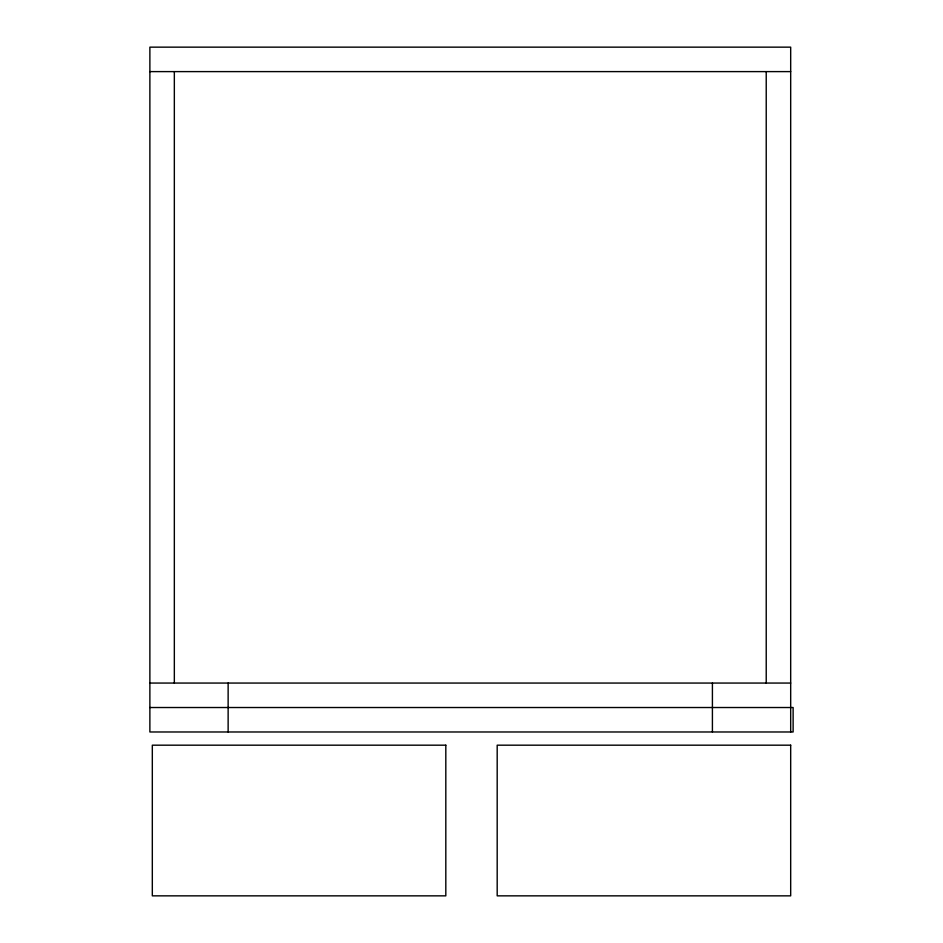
<?xml version="1.0" encoding="UTF-8"?>
<svg xmlns="http://www.w3.org/2000/svg" width="943" height="943" viewBox="0 0 943 943"><rect width="100%" height="100%" fill="white"/><g stroke="black" fill="none" stroke-linecap="round" stroke-linejoin="round"><path stroke-width="1.41" d="M149.878 71.609L790.682 71.609M149.878 683.062L790.682 683.062M149.878 707.521L793.122 707.521L793.122 731.98L149.878 731.98L149.878 47.15L790.682 47.15L790.682 731.98M766.223 71.609L766.223 683.062M712.413 683.062L712.413 731.98M228.135 683.062L228.135 731.98M174.337 71.609L174.337 683.062M445.815 745.182L152.318 745.182L152.318 895.85L445.815 895.85L445.815 745.182M790.682 745.182L497.185 745.182L497.185 895.85L790.682 895.85L790.682 745.182"/></g></svg>
